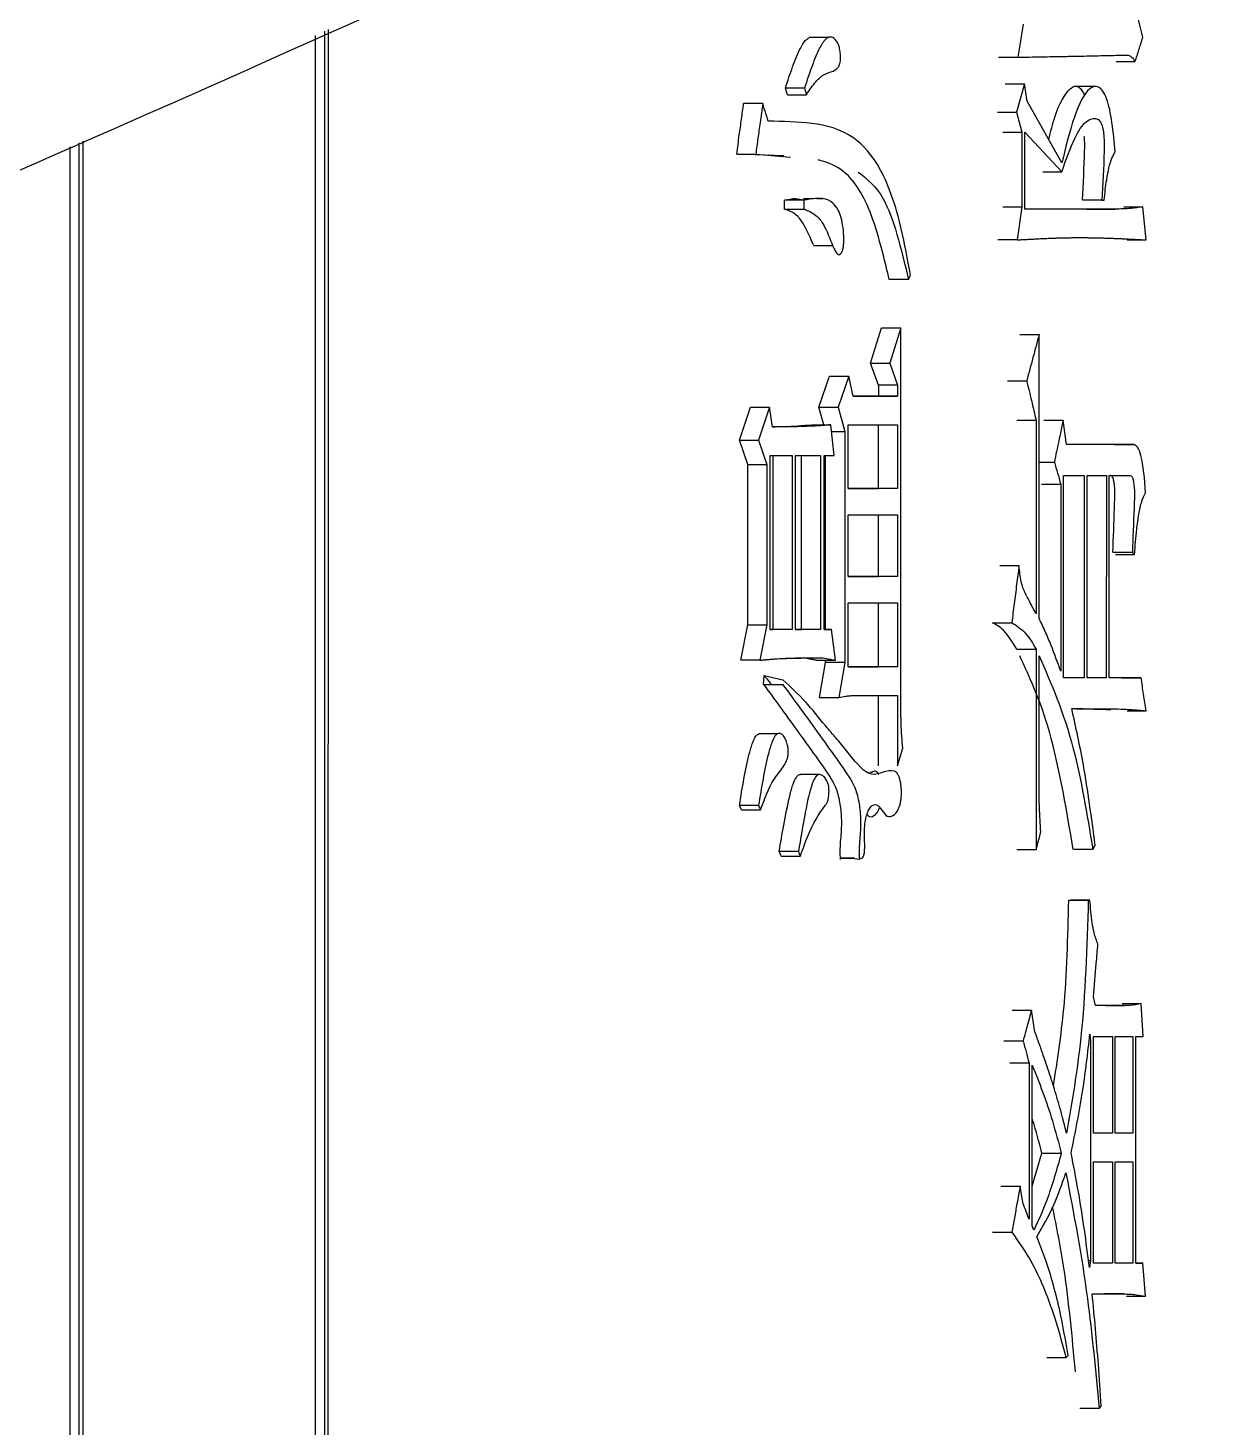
# Model space of a CAD drawing. Header units: millimetres. Extents: x 2642 to 4256, y 821 to 2003.
# Drawn here: x 3295.1 to 3300.98, y 1122.02 to 1128.91 of the extents above; entities that cross this region are included whole.
import ezdxf

# ---------------------------------------------------------------- set-up
doc = ezdxf.new("R2010")
doc.units = ezdxf.units.MM

msp = doc.modelspace()

# ---------------------------------------------------------------- linework, layer by layer
at = {"color": 7, "linetype": 'Continuous', "lineweight": 25}
for p, q in [((3296.5165, 1128.8686), (3296.5163, 1117.2858)), ((3296.562, 1128.8898), (3296.5618, 1117.2858)), ((3296.5805, 1117.2358), (3296.5807, 1128.8985)), ((3299.0382, 1128.8587), (3298.9429, 1128.8587)), ((3299.8757, 1128.7622), (3299.9704, 1128.7622)), ((3300.454, 1128.7406), (3300.5473, 1128.7406)), ((3299.908, 1128.6324), (3300.0026, 1128.6324)), ((3300.0026, 1128.6324), (3299.9645, 1128.4918)), ((3300.0172, 1128.5459), (3300.0026, 1128.6324)), ((3298.9216, 1128.6107), (3298.8276, 1128.6107)), ((3298.8375, 1128.5783), (3298.8276, 1128.6107)), ((3298.9216, 1128.6107), (3298.9316, 1128.5783)), ((3300.3448, 1128.6179), (3300.2504, 1128.6179)), ((3298.7162, 1128.535), (3298.6224, 1128.535)), ((3299.8698, 1128.4918), (3299.9645, 1128.4918)), ((3299.9645, 1128.4918), (3299.9909, 1128.3944)), ((3300.1872, 1128.243), (3300.0172, 1128.5459)), ((3299.9909, 1128.3944), (3299.9909, 1128.0267)), ((3300.0055, 1128.3944), (3300.1872, 1128.1997)), ((3300.0055, 1128.0158), (3300.0055, 1128.3944)), ((3295.3099, 1128.3223), (3295.3098, 1117.2357)), ((3295.3548, 1128.3411), (3295.3547, 1117.2357)), ((3295.3749, 1117.2857), (3295.375, 1128.3495)), ((3298.5884, 1128.2862), (3298.6821, 1128.2862)), ((3298.8207, 1128.2783), (3298.5884, 1128.2862)), ((3298.6821, 1128.2862), (3298.8536, 1128.2703)), ((3300.093, 1128.1997), (3300.1872, 1128.1997)), ((3298.9183, 1128.059), (3298.8242, 1128.059)), ((3298.8242, 1128.0157), (3298.8242, 1128.059)), ((3298.8242, 1128.0157), (3298.9183, 1128.0157)), ((3298.9652, 1128.066), (3298.9168, 1128.066)), ((3298.9183, 1128.059), (3298.9183, 1128.0157)), ((3299.0121, 1128.066), (3298.9827, 1128.066)), ((3299.9909, 1128.0267), (3299.9674, 1127.8644)), ((3300.4496, 1128.0159), (3300.0055, 1128.0158)), ((3300.3836, 1128.0591), (3300.2899, 1128.0591)), ((3300.3074, 1128.0159), (3300.3536, 1128.0159)), ((3300.3561, 1128.0159), (3300.4496, 1128.0159)), ((3300.3836, 1128.0591), (3300.3947, 1128.0591)), ((3300.4917, 1128.0267), (3300.5848, 1128.0267)), ((3300.6009, 1127.8644), (3300.5848, 1128.0267)), ((3298.9652, 1127.8375), (3299.0606, 1127.8376)), ((3299.9674, 1127.8644), (3299.8727, 1127.8644)), ((3300.5077, 1127.8644), (3300.6009, 1127.8644)), ((3299.4333, 1127.6697), (3299.3386, 1127.6697)), ((3299.247, 1127.2586), (3299.3008, 1127.4317)), ((3299.3008, 1127.4317), (3299.3955, 1127.4317)), ((3299.3955, 1127.4317), (3299.3416, 1127.2586)), ((3299.3954, 1125.5819), (3299.3955, 1127.4317)), ((3299.9808, 1127.3993), (3300.0753, 1127.3993)), ((3300.0752, 1126.0038), (3300.0753, 1127.3993)), ((3299.247, 1127.2586), (3299.3416, 1127.2586)), ((3299.285, 1127.1504), (3299.247, 1127.2586)), ((3299.3416, 1127.2586), (3299.3796, 1127.1504)), ((3298.9924, 1127.0422), (3299.0446, 1127.1937)), ((3299.0446, 1127.1937), (3299.1389, 1127.1937)), ((3299.1389, 1127.1937), (3299.0867, 1127.0422)), ((3299.1616, 1127.0963), (3299.1389, 1127.1937)), ((3299.3796, 1127.1504), (3299.285, 1127.1504)), ((3299.285, 1127.1504), (3299.285, 1127.0963)), ((3299.3796, 1127.1504), (3299.3796, 1127.0963)), ((3299.9197, 1127.1721), (3300.0142, 1127.1721)), ((3299.285, 1127.0963), (3299.3796, 1127.0963)), ((3298.602, 1126.88), (3298.6563, 1127.0422)), ((3298.6563, 1127.0422), (3298.7502, 1127.0422)), ((3298.7502, 1127.0422), (3298.6957, 1126.88)), ((3298.7637, 1126.9449), (3298.7502, 1127.0422)), ((3298.9924, 1127.0422), (3299.0867, 1127.0422)), ((3299.0162, 1126.9557), (3298.9924, 1127.0422)), ((3299.0867, 1127.0422), (3299.1193, 1126.9233)), ((3299.9663, 1126.9774), (3300.0608, 1126.9774)), ((3300.0608, 1126.9774), (3300.0608, 1126.0255)), ((3300.0987, 1126.9774), (3300.1929, 1126.9774)), ((3298.9564, 1126.9557), (3299.0506, 1126.9557)), ((3299.067, 1126.8043), (3299.0506, 1126.9557)), ((3299.0541, 1126.9233), (3299.1193, 1126.9233)), ((3299.1193, 1126.9233), (3299.1193, 1125.7874)), ((3299.1356, 1126.642), (3299.1356, 1126.9557)), ((3299.1356, 1126.9557), (3299.3796, 1126.9557)), ((3299.285, 1126.642), (3299.285, 1126.9557)), ((3299.3796, 1126.9557), (3299.3796, 1126.642)), ((3298.602, 1126.88), (3298.6957, 1126.88)), ((3298.6428, 1126.761), (3298.602, 1126.88)), ((3298.6957, 1126.88), (3298.7366, 1126.761)), ((3300.5392, 1126.8584), (3300.2099, 1126.8584)), ((3300.4459, 1126.8584), (3300.5392, 1126.8584)), ((3298.7535, 1126.8042), (3298.8614, 1126.8043)), ((3298.7535, 1125.9497), (3298.7535, 1126.8042)), ((3298.7674, 1125.9497), (3298.7675, 1126.8043)), ((3298.8614, 1126.8043), (3298.8614, 1125.9497)), ((3298.8781, 1125.9497), (3298.8782, 1126.8043)), ((3298.8782, 1126.8043), (3299.0012, 1126.8043)), ((3298.907, 1125.9497), (3298.907, 1126.8043)), ((3299.0012, 1126.8043), (3299.0012, 1125.9497)), ((3299.0177, 1126.8043), (3299.067, 1126.8043)), ((3299.0177, 1125.9497), (3299.0177, 1126.8043)), ((3299.025, 1125.9497), (3299.0251, 1126.8043)), ((3300.0753, 1126.7719), (3300.1501, 1126.7719)), ((3298.6428, 1126.761), (3298.7366, 1126.761)), ((3298.6428, 1125.9713), (3298.6428, 1126.761)), ((3298.7366, 1126.761), (3298.7366, 1125.9713)), ((3300.1957, 1125.7118), (3300.1957, 1126.707)), ((3300.1957, 1126.707), (3300.2973, 1126.707)), ((3300.2973, 1126.707), (3300.2973, 1125.7118)), ((3300.3113, 1125.7118), (3300.3113, 1126.707)), ((3300.3113, 1126.707), (3300.4057, 1126.707)), ((3300.4057, 1126.707), (3300.4056, 1125.7118)), ((3300.4194, 1126.707), (3300.5203, 1126.707)), ((3300.4194, 1125.7118), (3300.4194, 1126.707)), ((3300.4242, 1126.707), (3300.5203, 1126.707)), ((3299.3796, 1126.642), (3299.1356, 1126.642)), ((3299.1356, 1126.642), (3299.285, 1126.642)), ((3299.3796, 1126.642), (3299.285, 1126.642)), ((3300.0873, 1126.6637), (3300.1815, 1126.6637)), ((3300.1815, 1126.6637), (3300.1815, 1125.7442)), ((3299.1356, 1126.2093), (3299.1356, 1126.5122)), ((3299.1356, 1126.5122), (3299.3796, 1126.5122)), ((3299.285, 1126.2093), (3299.285, 1126.5122)), ((3299.3796, 1126.5122), (3299.3796, 1126.2093)), ((3300.5338, 1126.3284), (3300.4404, 1126.3284)), ((3300.4513, 1126.3175), (3300.5445, 1126.3175)), ((3300.5338, 1126.3284), (3300.5445, 1126.3175)), ((3299.8816, 1126.2635), (3299.9762, 1126.2635)), ((3299.3796, 1126.2093), (3299.1356, 1126.2093)), ((3299.1356, 1126.2093), (3299.285, 1126.2093)), ((3299.3796, 1126.2093), (3299.285, 1126.2093)), ((3299.1356, 1125.7658), (3299.1356, 1126.0795)), ((3299.1356, 1126.0795), (3299.3796, 1126.0795)), ((3299.285, 1125.7658), (3299.285, 1126.0795)), ((3299.3796, 1126.0795), (3299.3796, 1125.7658)), ((3298.6088, 1125.7982), (3298.6428, 1125.9713)), ((3298.6428, 1125.9713), (3298.7366, 1125.9713)), ((3298.7366, 1125.9713), (3298.7025, 1125.7982)), ((3298.8614, 1125.9497), (3298.7535, 1125.9497)), ((3298.7535, 1125.9497), (3298.7674, 1125.9497)), ((3298.8614, 1125.9497), (3298.7674, 1125.9497)), ((3299.0012, 1125.9497), (3298.8781, 1125.9497)), ((3298.8781, 1125.9497), (3298.907, 1125.9497)), ((3299.0012, 1125.9497), (3298.907, 1125.9497)), ((3299.0539, 1125.9497), (3299.0177, 1125.9497)), ((3299.0177, 1125.9497), (3299.0539, 1125.9497)), ((3299.0736, 1125.7982), (3299.0539, 1125.9497)), ((3299.8455, 1125.9821), (3299.9409, 1125.9821)), ((3298.9169, 1125.8091), (3299.0111, 1125.8091)), ((3299.0111, 1125.8091), (3299.0736, 1125.7982)), ((3299.9663, 1125.8524), (3300.0608, 1125.8524)), ((3300.0608, 1125.8524), (3300.0607, 1124.868)), ((3300.0752, 1125.1709), (3300.0752, 1125.8199)), ((3298.7025, 1125.7982), (3298.6088, 1125.7982)), ((3298.9793, 1125.7982), (3299.0736, 1125.7982)), ((3298.9957, 1125.6144), (3299.025, 1125.7874)), ((3299.025, 1125.7874), (3299.025, 1125.7982)), ((3299.1193, 1125.7874), (3299.025, 1125.7874)), ((3299.1193, 1125.7874), (3299.0899, 1125.6144)), ((3299.3796, 1125.7658), (3299.1356, 1125.7658)), ((3299.1356, 1125.7658), (3299.285, 1125.7658)), ((3299.3796, 1125.7658), (3299.285, 1125.7658)), ((3298.7205, 1125.6792), (3298.7238, 1125.7225)), ((3298.7238, 1125.7225), (3298.816, 1125.7009)), ((3300.2973, 1125.7118), (3300.1957, 1125.7118)), ((3300.2973, 1125.7118), (3300.2034, 1125.7118)), ((3300.4056, 1125.7118), (3300.3113, 1125.7118)), ((3300.4056, 1125.7118), (3300.312, 1125.7118)), ((3300.5768, 1125.7118), (3300.4194, 1125.7118)), ((3300.4836, 1125.7118), (3300.5768, 1125.7118)), ((3298.9957, 1125.6144), (3299.0899, 1125.6144)), ((3299.285, 1125.279), (3299.285, 1125.6252)), ((3299.3796, 1125.6252), (3299.3796, 1125.279)), ((3300.5077, 1125.5495), (3300.6008, 1125.5495)), ((3298.7898, 1125.4358), (3298.6959, 1125.4358)), ((3299.3796, 1125.279), (3299.4049, 1125.3656)), ((3298.995, 1125.2364), (3298.8997, 1125.2364)), ((3298.6122, 1125.0627), (3298.602, 1125.0843)), ((3298.6122, 1125.0627), (3298.7059, 1125.0627)), ((3298.6957, 1125.0843), (3298.7059, 1125.0627)), ((3298.8915, 1124.8572), (3298.7975, 1124.8572)), ((3299.9663, 1124.868), (3300.0607, 1124.868)), ((3300.3392, 1124.868), (3300.2453, 1124.868)), ((3300.3392, 1124.868), (3300.3503, 1124.8896)), ((3298.8075, 1124.8356), (3298.9015, 1124.8356)), ((3299.1677, 1124.8247), (3299.1029, 1124.8247)), ((3300.223, 1124.6192), (3300.3169, 1124.6192)), ((3300.3252, 1124.6192), (3300.2314, 1124.6192)), ((3300.3252, 1124.6192), (3300.3169, 1124.6192)), ((3300.3531, 1124.1), (3300.3419, 1124.1433)), ((3300.4958, 1124.1), (3300.3531, 1124.1)), ((3300.4024, 1124.1), (3300.4958, 1124.1)), ((3300.4835, 1124.1108), (3300.5767, 1124.1108)), ((3299.943, 1124.0783), (3300.0375, 1124.0783)), ((3299.902, 1123.9269), (3299.9966, 1123.9269)), ((3300.328, 1123.9269), (3300.328, 1122.8452)), ((3300.3419, 1123.9485), (3300.4358, 1123.9486)), ((3300.3419, 1123.4726), (3300.3419, 1123.9485)), ((3300.4358, 1123.9486), (3300.4358, 1123.4726)), ((3300.4495, 1123.4726), (3300.4495, 1123.9486)), ((3300.4495, 1123.9486), (3300.5364, 1123.9486)), ((3300.5364, 1123.9486), (3300.5364, 1123.4726)), ((3300.5499, 1123.9486), (3300.5874, 1123.9486)), ((3300.5499, 1122.8344), (3300.5499, 1123.9486)), ((3299.9313, 1123.8187), (3300.0258, 1123.8187)), ((3300.0258, 1123.8187), (3300.0258, 1123.0507)), ((3300.0404, 1123.0182), (3300.0404, 1123.8079)), ((3300.4358, 1123.4726), (3300.3419, 1123.4726)), ((3300.4358, 1123.4726), (3300.3422, 1123.4726)), ((3300.5364, 1123.4726), (3300.4495, 1123.4726)), ((3300.5364, 1123.4726), (3300.4495, 1123.4726)), ((3300.0404, 1123.2118), (3300.0886, 1123.3753)), ((3300.0901, 1123.3753), (3300.1843, 1123.3753)), ((3300.3419, 1122.8344), (3300.3419, 1123.332)), ((3300.3419, 1123.332), (3300.4358, 1123.332)), ((3300.4358, 1123.332), (3300.4358, 1122.8344)), ((3300.4495, 1122.8344), (3300.4495, 1123.332)), ((3300.4495, 1123.332), (3300.5364, 1123.332)), ((3300.5364, 1123.332), (3300.5364, 1122.8344)), ((3299.8874, 1123.213), (3299.982, 1123.213)), ((3300.0491, 1122.9966), (3300.0404, 1123.0182)), ((3300.328, 1122.8452), (3300.3181, 1122.8452)), ((3300.328, 1122.8452), (3300.3224, 1122.8127)), ((3300.4358, 1122.8344), (3300.3419, 1122.8344)), ((3300.4358, 1122.8344), (3300.3422, 1122.8344)), ((3300.5364, 1122.8344), (3300.4495, 1122.8344)), ((3300.5364, 1122.8344), (3300.4495, 1122.8344)), ((3300.5847, 1122.8344), (3300.5499, 1122.8344)), ((3300.5499, 1122.8344), (3300.5847, 1122.8344)), ((3300.3363, 1122.6829), (3300.4904, 1122.6829)), ((3300.4904, 1122.6829), (3300.3969, 1122.6829)), ((3300.5049, 1122.6721), (3300.5981, 1122.6721)), ((3300.207, 1122.3692), (3300.1129, 1122.3692)), ((3300.207, 1122.3692), (3300.2184, 1122.38)), ((3300.3697, 1122.1204), (3300.3807, 1122.1312))]:
    msp.add_line(p, q, dxfattribs=at)
at = {"color": 7, "linetype": 'Continuous', "lineweight": 25, "flags": 128}
for points in [[(3298.8375, 1128.5783), (3298.8787, 1128.5783), (3298.9051, 1128.5783), (3298.9316, 1128.5783)], [(3299.8963, 1128.3944), (3299.9432, 1128.3944), (3299.9909, 1128.3944)], [(3299.8963, 1128.0267), (3299.9432, 1128.0267), (3299.9909, 1128.0267)], [(3299.4333, 1127.6697), (3299.438, 1127.6804), (3299.4427, 1127.6912)], [(3300.2099, 1126.8584), (3300.2014, 1126.9179), (3300.1929, 1126.9774)], [(3298.7205, 1125.6792), (3298.7627, 1125.6792), (3298.7885, 1125.6792), (3298.8143, 1125.6792)], [(3298.6957, 1125.0843), (3298.6609, 1125.0843), (3298.6315, 1125.0843), (3298.602, 1125.0843)], [(3298.8075, 1124.8355), (3298.805, 1124.841), (3298.8024, 1124.8466), (3298.7975, 1124.8572)], [(3298.8915, 1124.8572), (3298.894, 1124.8517), (3298.8978, 1124.8436), (3298.9015, 1124.8355)], [(3300.5874, 1123.9486), (3300.5821, 1124.0297), (3300.5767, 1124.1108)], [(3300.0549, 1123.9702), (3300.0478, 1124.0141), (3300.0427, 1124.0462), (3300.0375, 1124.0783)], [(3300.3252, 1123.9594), (3300.3266, 1123.9432), (3300.328, 1123.9269)], [(3299.9966, 1123.1264), (3299.9893, 1123.1697), (3299.982, 1123.213)], [(3299.8461, 1122.9858), (3299.8695, 1122.9858), (3299.8936, 1122.9858), (3299.9408, 1122.9858)], [(3300.5981, 1122.6721), (3300.5914, 1122.7532), (3300.5847, 1122.8344)], [(3300.3697, 1122.1204), (3300.3307, 1122.1204), (3300.3022, 1122.1204), (3300.2759, 1122.1204)]]:
    msp.add_lwpolyline(points, dxfattribs=at)
at = {"color": 7, "linetype": 'Continuous', "lineweight": 25}
for points, knots in [([(3226.4342, 1113.9618), (3228.9946, 1113.9867), (3232.575, 1114.0215), (3237.8442, 1114.3002), (3242.3086, 1114.6355), (3247.6247, 1115.2012), (3253.1937, 1115.9745), (3259.0071, 1116.9845), (3264.9784, 1118.2406), (3271.0544, 1119.7512), (3277.1924, 1121.5219), (3283.3576, 1123.5561), (3289.5211, 1125.8556), (3295.658, 1128.4208), (3301.7461, 1131.2512), (3307.7656, 1134.345), (3313.6984, 1137.6996), (3319.5275, 1141.3118), (3325.2372, 1145.1773), (3330.8128, 1149.2915), (3336.2401, 1153.6487), (3341.5058, 1158.2429), (3346.5971, 1163.0674), (3351.502, 1168.1151), (3356.2088, 1173.378), (3360.7066, 1178.848), (3364.9849, 1184.5162), (3369.0335, 1190.3735), (3372.8432, 1196.4101), (3376.4049, 1202.6159), (3379.7101, 1208.9806), (3382.7509, 1215.4931), (3385.52, 1222.1424), (3388.0104, 1228.9167), (3390.2159, 1235.8044), (3392.1305, 1242.7932), (3393.7491, 1249.8708), (3395.0669, 1257.0245), (3396.0798, 1264.2415), (3396.7842, 1271.5087), (3397.1771, 1278.8129), (3397.256, 1286.1407), (3397.019, 1293.4788), (3396.4648, 1300.8135), (3395.5926, 1308.1312), (3394.4023, 1315.4182), (3392.8942, 1322.6608), (3391.0692, 1329.8454), (3388.9287, 1336.9582), (3386.4749, 1343.9857), (3383.7101, 1350.9144), (3380.6373, 1357.7307), (3377.2602, 1364.4213), (3373.5826, 1370.9732), (3369.609, 1377.3732), (3365.344, 1383.6085), (3360.7928, 1389.6666), (3355.9609, 1395.5349), (3350.8537, 1401.2013), (3345.4771, 1406.6539), (3340.0304, 1411.7015), (3334.557, 1416.3537), (3329.0988, 1420.6232), (3323.4739, 1424.6655), (3317.6925, 1428.4739), (3311.765, 1432.0421), (3305.7025, 1435.3641), (3299.5167, 1438.4343), (3293.2201, 1441.2478), (3286.8264, 1443.7998), (3280.3513, 1446.0859), (3273.8136, 1448.1021), (3267.2387, 1449.8446), (3260.6658, 1451.3095), (3254.172, 1452.491), (3247.8825, 1453.3881), (3242.3588, 1453.9715), (3237.4759, 1454.3391), (3232.6518, 1454.5789), (3226.6775, 1454.696), (3221.1607, 1454.5856), (3215.8915, 1454.3139), (3211.427, 1453.9765), (3206.111, 1453.4115), (3200.542, 1452.638), (3194.7285, 1451.628), (3188.7573, 1450.3719), (3182.6813, 1448.8613), (3176.5433, 1447.0906), (3170.3781, 1445.0564), (3164.2145, 1442.7569), (3158.0777, 1440.1917), (3151.9896, 1437.3613), (3145.97, 1434.2676), (3140.0373, 1430.9129), (3134.2082, 1427.3007), (3128.4984, 1423.4352), (3122.9229, 1419.3211), (3117.4956, 1414.9639), (3112.2299, 1410.3696), (3107.1386, 1405.5451), (3102.2337, 1400.4975), (3097.5268, 1395.2345), (3093.029, 1389.7645), (3088.7508, 1384.0963), (3084.7021, 1378.2391), (3080.8925, 1372.2024), (3077.3307, 1365.9966), (3074.026, 1359.6318), (3070.9832, 1353.1199), (3068.2213, 1346.4684), (3065.8842, 1340.1863), (3064.6057, 1336.0812), (3064.0425, 1334.2727)], [0, 0, 0, 0, 0.0102074, 0.014274, 0.021037, 0.0280561, 0.0355867, 0.0434511, 0.0515783, 0.0599113, 0.0684099, 0.0770439, 0.085791, 0.0946336, 0.1035582, 0.112554, 0.1216124, 0.1307262, 0.1398897, 0.1490979, 0.1583469, 0.1676331, 0.1769537, 0.1863062, 0.1956884, 0.2050985, 0.2145348, 0.2239961, 0.233481, 0.2429885, 0.2525178, 0.262068, 0.2716385, 0.2812287, 0.2908382, 0.3004664, 0.3101132, 0.3197782, 0.3294613, 0.3391624, 0.3488814, 0.3586183, 0.3683733, 0.3781464, 0.387938, 0.3977483, 0.4075776, 0.4174265, 0.4272956, 0.4371854, 0.4470968, 0.4570307, 0.4669882, 0.4769704, 0.486979, 0.4970156, 0.5070822, 0.5171812, 0.5273154, 0.5374882, 0.5477037, 0.5569145, 0.5661226, 0.5753266, 0.5845258, 0.5937191, 0.6029052, 0.6120821, 0.6212471, 0.6303962, 0.6395236, 0.6486197, 0.6576679, 0.6666375, 0.6754633, 0.6839789, 0.6919633, 0.6976055, 0.7035012, 0.7112199, 0.7214273, 0.7254939, 0.7322569, 0.739276, 0.7468066, 0.754671, 0.7627982, 0.7711312, 0.7796298, 0.7882638, 0.7970109, 0.8058535, 0.8147781, 0.8237739, 0.8328323, 0.8419461, 0.8511096, 0.8603178, 0.8695668, 0.878853, 0.8881736, 0.8975261, 0.9069083, 0.9163184, 0.9257547, 0.935216, 0.9447009, 0.9542084, 0.9637377, 0.9732879, 0.9828584, 0.9924486, 1, 1, 1, 1]), ([(3300.5849, 1128.8596), (3300.5715, 1128.9137), (3300.5456, 1129.0183), (3300.5109, 1129.186), (3300.4901, 1129.3001), (3300.4796, 1129.3572)], [0, 0, 0, 0, 0.347854, 0.67337, 1, 1, 1, 1]), ([(3299.9967, 1128.9245), (3299.9924, 1128.8974), (3299.9836, 1128.8434), (3299.9748, 1128.7893), (3299.9704, 1128.7622)], [0, 0, 0, 0, 0.4999995, 1, 1, 1, 1]), ([(3298.8276, 1128.6107), (3298.8394, 1128.6462), (3298.863, 1128.7174), (3298.8974, 1128.8017), (3298.9256, 1128.8502), (3298.9402, 1128.8549), (3298.9436, 1128.8559)], [0, 0, 0, 0, 0.3465962, 0.6953672, 0.9290108, 1, 1, 1, 1]), ([(3298.9316, 1128.5783), (3298.9466, 1128.6009), (3298.9767, 1128.6463), (3299.0256, 1128.6875), (3299.063, 1128.6902), (3299.0856, 1128.71), (3299.0934, 1128.7216), (3299.0978, 1128.7374), (3299.0994, 1128.7532), (3299.0991, 1128.7742), (3299.0962, 1128.7984), (3299.0896, 1128.824), (3299.0756, 1128.8489), (3299.0549, 1128.8659), (3299.026, 1128.8558), (3298.9929, 1128.8069), (3298.958, 1128.7187), (3298.9338, 1128.6482), (3298.9216, 1128.6108), (3298.9216, 1128.6107)], [0, 0, 0, 0, 0.122963, 0.247031, 0.370505, 0.395962, 0.421667, 0.433716, 0.445798, 0.461982, 0.485013, 0.50855, 0.540716, 0.603687, 0.664288, 0.751122, 0.871606, 0.999878, 1, 1, 1, 1]), ([(3300.5473, 1128.7406), (3300.5536, 1128.7605), (3300.5661, 1128.8001), (3300.5786, 1128.8398), (3300.5849, 1128.8596)], [0, 0, 0, 0, 0.499999, 1, 1, 1, 1]), ([(3299.9704, 1128.7622), (3299.9897, 1128.7626), (3300.0283, 1128.7634), (3300.0856, 1128.7644), (3300.1425, 1128.7655), (3300.1895, 1128.7663), (3300.2362, 1128.7671), (3300.2826, 1128.768), (3300.3379, 1128.7691), (3300.3835, 1128.7702), (3300.4254, 1128.7712), (3300.4562, 1128.7719), (3300.4852, 1128.7726), (3300.4996, 1128.7729), (3300.5068, 1128.7731)], [0, 0, 0, 0, 0.1040227, 0.2080454, 0.3120681, 0.4160908, 0.4681022, 0.5721249, 0.6761476, 0.7801703, 0.8321816, 0.9160906, 0.9580452, 1, 1, 1, 1]), ([(3300.5068, 1128.7731), (3300.5146, 1128.7715), (3300.5287, 1128.7687), (3300.5416, 1128.7492), (3300.5473, 1128.7406)], [0, 0, 0, 0, 0.557581, 1, 1, 1, 1]), ([(3300.1227, 1128.3579), (3300.1323, 1128.3964), (3300.1608, 1128.5104), (3300.2134, 1128.6059), (3300.2676, 1128.6316), (3300.2893, 1128.5927), (3300.2981, 1128.577)], [0, 0, 0, 0, 0.215613, 0.638466, 0.853974, 1, 1, 1, 1]), ([(3300.4496, 1128.2971), (3300.445, 1128.346), (3300.4358, 1128.4423), (3300.4096, 1128.5703), (3300.3676, 1128.6276), (3300.3096, 1128.6101), (3300.244, 1128.4789), (3300.2064, 1128.3226), (3300.1872, 1128.243)], [0, 0, 0, 0, 0.127311, 0.25064, 0.376347, 0.501102, 0.745819, 1, 1, 1, 1]), ([(3298.5884, 1128.2862), (3298.5927, 1128.3175), (3298.6005, 1128.3747), (3298.6119, 1128.4576), (3298.6189, 1128.5092), (3298.6224, 1128.535)], [0, 0, 0, 0, 0.377799, 0.688899, 1, 1, 1, 1]), ([(3298.7162, 1128.535), (3298.7119, 1128.5037), (3298.7041, 1128.4466), (3298.6927, 1128.3636), (3298.6857, 1128.312), (3298.6821, 1128.2862)], [0, 0, 0, 0, 0.377734, 0.688867, 1, 1, 1, 1]), ([(3298.7434, 1128.4484), (3298.7395, 1128.4609), (3298.733, 1128.4816), (3298.7239, 1128.5105), (3298.7188, 1128.5268), (3298.7162, 1128.535)], [0, 0, 0, 0, 0.432505, 0.716252, 1, 1, 1, 1]), ([(3299.4427, 1127.6912), (3299.4286, 1127.7689), (3299.3922, 1127.9708), (3299.3004, 1128.2348), (3299.1451, 1128.4006), (3298.9579, 1128.4437), (3298.8152, 1128.4468), (3298.7434, 1128.4484)], [0, 0, 0, 0, 0.1126392, 0.2928879, 0.4749547, 0.7356452, 1, 1, 1, 1]), ([(3300.1872, 1128.1997), (3300.2075, 1128.258), (3300.2436, 1128.3615), (3300.3013, 1128.452), (3300.3434, 1128.4641), (3300.3695, 1128.4569), (3300.3821, 1128.4343), (3300.3903, 1128.4059), (3300.3957, 1128.3601), (3300.3947, 1128.2408), (3300.3885, 1128.1385), (3300.3836, 1128.0591)], [0, 0, 0, 0, 0.23749, 0.42213, 0.564767, 0.621672, 0.660735, 0.693272, 0.725999, 0.787152, 1, 1, 1, 1]), ([(3300.2877, 1128.0591), (3300.2924, 1128.1395), (3300.298, 1128.236), (3300.2999, 1128.3431), (3300.298, 1128.3654), (3300.2975, 1128.3719)], [0, 0, 0, 0, 0.779722, 0.936775, 1, 1, 1, 1]), ([(3300.3947, 1128.0591), (3300.3986, 1128.0936), (3300.4049, 1128.15), (3300.418, 1128.22), (3300.4322, 1128.2689), (3300.4438, 1128.2878), (3300.4496, 1128.2971)], [0, 0, 0, 0, 0.348649, 0.570981, 0.788219, 1, 1, 1, 1]), ([(3299.3386, 1127.6697), (3299.3078, 1127.7974), (3299.2471, 1128.0486), (3299.1147, 1128.2209), (3299.0269, 1128.2468), (3298.9895, 1128.2577)], [0, 0, 0, 0, 0.372916, 0.733547, 1, 1, 1, 1]), ([(3299.1853, 1128.1979), (3299.2288, 1128.1646), (3299.3327, 1128.085), (3299.3963, 1127.8224), (3299.4333, 1127.6697)], [0, 0, 0, 0, 0.4182515, 1, 1, 1, 1]), ([(3298.8242, 1128.059), (3298.8421, 1128.0636), (3298.8732, 1128.0715), (3298.9041, 1128.0638), (3298.9172, 1128.0605)], [0, 0, 0, 0, 0.573402, 1, 1, 1, 1]), ([(3298.9663, 1127.8398), (3298.9611, 1127.8511), (3298.9392, 1127.8989), (3298.8958, 1127.9907), (3298.8494, 1128.0069), (3298.8242, 1128.0157)], [0, 0, 0, 0, 0.12447, 0.525331, 1, 1, 1, 1]), ([(3298.9183, 1128.0157), (3298.936, 1128.0091), (3298.9717, 1127.9957), (3299.0249, 1127.9364), (3299.0545, 1127.8454), (3299.0776, 1127.8004), (3299.0886, 1127.791), (3299.0988, 1127.7941), (3299.1069, 1127.8057), (3299.1121, 1127.8225), (3299.115, 1127.8446), (3299.1157, 1127.8801), (3299.1121, 1127.9269), (3299.1024, 1127.9751), (3299.0853, 1128.019), (3299.0437, 1128.0687), (3298.9853, 1128.0711), (3298.9376, 1128.0625), (3298.9183, 1128.059)], [0, 0, 0, 0, 0.115518, 0.231634, 0.360314, 0.38877, 0.411137, 0.433609, 0.45467, 0.468652, 0.482629, 0.505933, 0.545458, 0.585905, 0.62732, 0.690876, 0.874624, 1, 1, 1, 1]), ([(3300.5848, 1128.0267), (3300.5657, 1128.0238), (3300.5338, 1128.019), (3300.4887, 1128.0166), (3300.4626, 1128.0161), (3300.4496, 1128.0159)], [0, 0, 0, 0, 0.427543, 0.713753, 1, 1, 1, 1]), ([(3299.9674, 1127.8644), (3299.9711, 1127.8646), (3299.9784, 1127.865), (3299.9893, 1127.8656), (3300.0038, 1127.8664), (3300.022, 1127.8674), (3300.0437, 1127.8685), (3300.0653, 1127.8697), (3300.0869, 1127.8707), (3300.1084, 1127.8717), (3300.1299, 1127.8726), (3300.1477, 1127.8733), (3300.1655, 1127.8739), (3300.1832, 1127.8744), (3300.2044, 1127.8749), (3300.222, 1127.8752), (3300.2361, 1127.8754), (3300.2466, 1127.8755), (3300.2572, 1127.8756), (3300.2677, 1127.8756), (3300.2764, 1127.8756), (3300.2834, 1127.8756), (3300.2886, 1127.8756), (3300.2938, 1127.8756), (3300.2991, 1127.8755), (3300.3034, 1127.8755), (3300.3069, 1127.8755), (3300.3104, 1127.8754), (3300.3147, 1127.8754), (3300.3199, 1127.8753), (3300.3251, 1127.8752), (3300.3303, 1127.8752), (3300.3355, 1127.8751), (3300.3407, 1127.875), (3300.3476, 1127.8749), (3300.3562, 1127.8747), (3300.3666, 1127.8744), (3300.3769, 1127.8742), (3300.3872, 1127.8739), (3300.3975, 1127.8736), (3300.4078, 1127.8732), (3300.4215, 1127.8728), (3300.4385, 1127.8722), (3300.4589, 1127.8713), (3300.4793, 1127.8705), (3300.4995, 1127.8695), (3300.5164, 1127.8687), (3300.5298, 1127.8681), (3300.5398, 1127.8676), (3300.5499, 1127.8671), (3300.5599, 1127.8666), (3300.5699, 1127.866), (3300.5801, 1127.8655), (3300.5904, 1127.865), (3300.5974, 1127.8646), (3300.6009, 1127.8644)], [0, 0, 0, 0, 0.016501, 0.033002, 0.049503, 0.082504, 0.115506, 0.148508, 0.18151, 0.214512, 0.247513, 0.280515, 0.297016, 0.330018, 0.36302, 0.396021, 0.412522, 0.429023, 0.445524, 0.462025, 0.478526, 0.486776, 0.495027, 0.503277, 0.511528, 0.519778, 0.523903, 0.528029, 0.536279, 0.54453, 0.55278, 0.56103, 0.569281, 0.577531, 0.585782, 0.602283, 0.618784, 0.635284, 0.651785, 0.668286, 0.684787, 0.701288, 0.73429, 0.767292, 0.800293, 0.833295, 0.866297, 0.882798, 0.899299, 0.9158, 0.932301, 0.948801, 0.965302, 0.982651, 1, 1, 1, 1]), ([(3300.0753, 1127.3993), (3300.0651, 1127.3614), (3300.0449, 1127.2857), (3300.0244, 1127.2099), (3300.0142, 1127.1721)], [0, 0, 0, 0, 0.5, 1, 1, 1, 1]), ([(3300.0142, 1127.1721), (3300.022, 1127.1396), (3300.0376, 1127.0747), (3300.053, 1127.0098), (3300.0608, 1126.9774)], [0, 0, 0, 0, 0.500001, 1, 1, 1, 1]), ([(3299.3796, 1127.0963), (3299.3478, 1127.0963), (3299.2759, 1127.0963), (3299.2026, 1127.0963), (3299.1616, 1127.0963)], [0, 0, 0, 0, 0.44202, 1, 1, 1, 1]), ([(3299.1616, 1127.0963), (3299.1625, 1127.0963), (3299.2041, 1127.0963), (3299.245, 1127.0963), (3299.285, 1127.0963)], [0, 0, 0, 0, 0.020471, 1, 1, 1, 1]), ([(3300.1929, 1126.9774), (3300.1858, 1126.9431), (3300.1715, 1126.8746), (3300.1572, 1126.8061), (3300.1501, 1126.7719)], [0, 0, 0, 0, 0.499999, 1, 1, 1, 1]), ([(3299.0506, 1126.9557), (3299.0491, 1126.9556), (3299.0445, 1126.9551), (3299.0369, 1126.9544), (3299.0277, 1126.9535), (3299.02, 1126.9528), (3299.0139, 1126.9522), (3299.0093, 1126.9518), (3299.0047, 1126.9515), (3299.0001, 1126.9511), (3298.9955, 1126.9508), (3298.9909, 1126.9505), (3298.9863, 1126.9502), (3298.9771, 1126.9497), (3298.9448, 1126.948), (3298.9076, 1126.9466), (3298.875, 1126.946), (3298.8656, 1126.9459), (3298.861, 1126.9458), (3298.8563, 1126.9457), (3298.8516, 1126.9457), (3298.8469, 1126.9456), (3298.8423, 1126.9455), (3298.8376, 1126.9455), (3298.8329, 1126.9454), (3298.8282, 1126.9454), (3298.8235, 1126.9453), (3298.8188, 1126.9453), (3298.8141, 1126.9452), (3298.8094, 1126.9452), (3298.8055, 1126.9452), (3298.8024, 1126.9452), (3298.8, 1126.9451), (3298.7977, 1126.9451), (3298.7953, 1126.9451), (3298.793, 1126.9451), (3298.7906, 1126.9451), (3298.7883, 1126.945), (3298.7859, 1126.945), (3298.7836, 1126.945), (3298.7812, 1126.945), (3298.7789, 1126.945), (3298.7765, 1126.945), (3298.7741, 1126.9449), (3298.7718, 1126.9449), (3298.7694, 1126.9449), (3298.7667, 1126.9449), (3298.7648, 1126.9449), (3298.7637, 1126.9449)], [0, 0, 0, 0, 0.016204, 0.048613, 0.081022, 0.11343, 0.129634, 0.145839, 0.162043, 0.178247, 0.194452, 0.210656, 0.22686, 0.243065, 0.307882, 0.567153, 0.631971, 0.648175, 0.664379, 0.680584, 0.696788, 0.712992, 0.729197, 0.745401, 0.761605, 0.777809, 0.794014, 0.810218, 0.826422, 0.842627, 0.858831, 0.866933, 0.875035, 0.883137, 0.89124, 0.899342, 0.907444, 0.915546, 0.923648, 0.93175, 0.939853, 0.947955, 0.956057, 0.964159, 0.972261, 0.980363, 0.988466, 1, 1, 1, 1]), ([(3298.7643, 1126.9459), (3298.7828, 1126.9461), (3298.8475, 1126.9469), (3298.911, 1126.952), (3298.9564, 1126.9557)], [0, 0, 0, 0, 0.2861994, 1, 1, 1, 1]), ([(3300.5982, 1126.6204), (3300.5935, 1126.6885), (3300.5872, 1126.7819), (3300.5596, 1126.8508), (3300.5459, 1126.8559), (3300.5392, 1126.8584)], [0, 0, 0, 0, 0.57516, 0.790026, 1, 1, 1, 1]), ([(3300.1501, 1126.7719), (3300.1553, 1126.7538), (3300.1658, 1126.7178), (3300.1763, 1126.6817), (3300.1815, 1126.6637)], [0, 0, 0, 0, 0.500002, 1, 1, 1, 1]), ([(3300.4376, 1126.3284), (3300.4407, 1126.4009), (3300.4445, 1126.4914), (3300.4471, 1126.5999), (3300.4475, 1126.6467), (3300.4431, 1126.6794), (3300.4379, 1126.6982), (3300.431, 1126.7056), (3300.4264, 1126.7065), (3300.4242, 1126.707)], [0, 0, 0, 0, 0.508679, 0.635593, 0.762629, 0.824653, 0.884116, 0.942606, 1, 1, 1, 1]), ([(3300.5203, 1126.707), (3300.5244, 1126.7063), (3300.531, 1126.705), (3300.5383, 1126.6843), (3300.5459, 1126.6342), (3300.54, 1126.508), (3300.5362, 1126.3998), (3300.5338, 1126.3284)], [0, 0, 0, 0, 0.1006488, 0.1620174, 0.226226, 0.4894859, 1, 1, 1, 1]), ([(3300.5445, 1126.3175), (3300.5477, 1126.3596), (3300.5528, 1126.4286), (3300.565, 1126.5164), (3300.5788, 1126.5824), (3300.5918, 1126.6079), (3300.5982, 1126.6204)], [0, 0, 0, 0, 0.348454, 0.571203, 0.789125, 1, 1, 1, 1]), ([(3299.9762, 1126.2635), (3299.9723, 1126.2324), (3299.9645, 1126.17), (3299.9527, 1126.0762), (3299.9448, 1126.0135), (3299.9409, 1125.9821)], [0, 0, 0, 0, 0.331265, 0.665632, 1, 1, 1, 1]), ([(3300.0608, 1126.0255), (3300.0497, 1126.0464), (3300.0315, 1126.081), (3300.006, 1126.1276), (3299.985, 1126.1805), (3299.9792, 1126.2354), (3299.9762, 1126.2634)], [0, 0, 0, 0, 0.334928, 0.552034, 0.77193, 1, 1, 1, 1]), ([(3299.9652, 1125.8524), (3299.9439, 1125.8875), (3299.906, 1125.9499), (3299.8639, 1125.9723), (3299.8455, 1125.9821)], [0, 0, 0, 0, 0.5628346, 1, 1, 1, 1]), ([(3299.9409, 1125.9821), (3299.9643, 1125.9681), (3300.0063, 1125.943), (3300.044, 1125.8802), (3300.0608, 1125.8524)], [0, 0, 0, 0, 0.556867, 1, 1, 1, 1]), ([(3300.1815, 1125.7442), (3300.166, 1125.7874), (3300.1414, 1125.8558), (3300.1054, 1125.94), (3300.0853, 1125.9825), (3300.0752, 1126.0038)], [0, 0, 0, 0, 0.460317, 0.729933, 1, 1, 1, 1]), ([(3298.7025, 1125.7982), (3298.7042, 1125.7984), (3298.7067, 1125.7986), (3298.7108, 1125.799), (3298.715, 1125.7993), (3298.7199, 1125.7998), (3298.7249, 1125.8002), (3298.7299, 1125.8006), (3298.7348, 1125.8011), (3298.7414, 1125.8016), (3298.7497, 1125.8023), (3298.7596, 1125.8031), (3298.7695, 1125.8039), (3298.7892, 1125.8053), (3298.8122, 1125.8068), (3298.8352, 1125.8078), (3298.8466, 1125.8082), (3298.8548, 1125.8085), (3298.863, 1125.8087), (3298.8727, 1125.809), (3298.8825, 1125.8092), (3298.8923, 1125.8093), (3298.902, 1125.8094), (3298.9118, 1125.8095), (3298.9215, 1125.8096), (3298.9313, 1125.8096), (3298.9394, 1125.8096), (3298.9458, 1125.8096), (3298.9507, 1125.8096), (3298.9555, 1125.8095), (3298.9604, 1125.8095), (3298.9652, 1125.8095), (3298.9701, 1125.8094), (3298.9749, 1125.8094), (3298.9797, 1125.8094), (3298.9846, 1125.8093), (3298.9894, 1125.8093), (3298.9934, 1125.8092), (3298.9967, 1125.8092), (3298.9991, 1125.8092), (3299.0015, 1125.8092), (3299.0039, 1125.8091), (3299.0059, 1125.8091), (3299.0083, 1125.8091), (3299.0099, 1125.8091), (3299.0111, 1125.8091)], [0, 0, 0, 0, 0.015876, 0.023814, 0.03969, 0.055566, 0.071442, 0.087319, 0.103195, 0.119071, 0.150823, 0.182575, 0.214327, 0.246079, 0.373089, 0.436594, 0.468346, 0.484222, 0.515974, 0.547726, 0.579478, 0.611231, 0.642983, 0.674735, 0.706487, 0.738239, 0.769992, 0.785868, 0.801744, 0.81762, 0.833496, 0.849372, 0.865248, 0.881124, 0.897, 0.912877, 0.928753, 0.944629, 0.952567, 0.960505, 0.968443, 0.976381, 0.984319, 0.988288, 1, 1, 1, 1]), ([(3298.803, 1125.8062), (3298.829, 1125.8073), (3298.8661, 1125.8088), (3298.9154, 1125.8091), (3298.9234, 1125.8091), (3298.9282, 1125.8091), (3298.9275, 1125.8091), (3298.9275, 1125.8091)], [0, 0, 0, 0, 0.614445, 0.874941, 0.976381, 0.999372, 1, 1, 1, 1]), ([(3298.9793, 1125.7982), (3298.9737, 1125.7992), (3298.9624, 1125.8012), (3298.9417, 1125.8048), (3298.9265, 1125.8074), (3298.9169, 1125.8091)], [0, 0, 0, 0, 0.271354, 0.542709, 1, 1, 1, 1]), ([(3300.2433, 1124.868), (3300.2056, 1125.0874), (3300.1393, 1125.4742), (3300.0279, 1125.7155), (3299.9797, 1125.8199)], [0, 0, 0, 0, 0.567143, 1, 1, 1, 1]), ([(3300.0752, 1125.8199), (3300.1359, 1125.6813), (3300.2458, 1125.4302), (3300.3103, 1125.042), (3300.3392, 1124.868)], [0, 0, 0, 0, 0.551948, 1, 1, 1, 1]), ([(3298.7205, 1125.6792), (3298.7369, 1125.6569), (3298.8194, 1125.545), (3298.9286, 1125.3919), (3299.0298, 1125.2517), (3299.0754, 1125.1778), (3299.0956, 1125.1069), (3299.1043, 1125.0253), (3299.1021, 1124.9426), (3299.0943, 1124.877), (3299.0964, 1124.8329), (3299.097, 1124.8192)], [0, 0, 0, 0, 0.102769, 0.513822, 0.691909, 0.752785, 0.814473, 0.868272, 0.914396, 0.973433, 1, 1, 1, 1]), ([(3298.7603, 1125.6792), (3298.7532, 1125.6875), (3298.7426, 1125.7002), (3298.7309, 1125.714), (3298.7259, 1125.7199), (3298.7245, 1125.7217), (3298.724, 1125.7223), (3298.7238, 1125.7225)], [0, 0, 0, 0, 0.578206, 0.877655, 0.960965, 0.986017, 1, 1, 1, 1]), ([(3298.813, 1125.681), (3298.8295, 1125.6587), (3298.9119, 1125.547), (3299.0215, 1125.3946), (3299.1229, 1125.2529), (3299.1689, 1125.1798), (3299.1895, 1125.1093), (3299.1986, 1125.0276), (3299.1967, 1124.9439), (3299.1886, 1124.8776), (3299.1908, 1124.8329), (3299.1914, 1124.8192)], [0, 0, 0, 0, 0.102395, 0.511938, 0.690628, 0.751585, 0.813368, 0.867382, 0.913423, 0.973554, 1, 1, 1, 1]), ([(3299.1973, 1124.8247), (3299.1995, 1124.8241), (3299.2041, 1124.823), (3299.2095, 1124.8297), (3299.2131, 1124.8378), (3299.216, 1124.8489), (3299.2184, 1124.873), (3299.2176, 1124.9035), (3299.2168, 1124.9313), (3299.2162, 1124.9595), (3299.218, 1124.9931), (3299.2249, 1125.0303), (3299.2354, 1125.0594), (3299.2481, 1125.0784), (3299.262, 1125.0887), (3299.2809, 1125.0897), (3299.3025, 1125.0609), (3299.3283, 1125.0253), (3299.3571, 1125.0304), (3299.3776, 1125.0522), (3299.389, 1125.0791), (3299.3937, 1125.096), (3299.3968, 1125.1151), (3299.3983, 1125.136), (3299.3984, 1125.1575), (3299.3969, 1125.1788), (3299.3939, 1125.1989), (3299.3895, 1125.2169), (3299.3843, 1125.2322), (3299.3761, 1125.2475), (3299.3315, 1125.2685), (3299.2514, 1125.1979), (3299.1602, 1125.3138), (3299.0957, 1125.3938), (3299.0618, 1125.4323), (3299.0439, 1125.4531), (3299.0336, 1125.4651), (3298.9958, 1125.5107), (3298.9244, 1125.6019), (3298.8537, 1125.6664), (3298.816, 1125.7009)], [0, 0, 0, 0, 0.007379, 0.015024, 0.018576, 0.022154, 0.030149, 0.045285, 0.055171, 0.060604, 0.076118, 0.091429, 0.106287, 0.12239, 0.137957, 0.153423, 0.184306, 0.215478, 0.246922, 0.278293, 0.286938, 0.294859, 0.302435, 0.3101, 0.317992, 0.325694, 0.333597, 0.342062, 0.35006, 0.357798, 0.37381, 0.499189, 0.624194, 0.686833, 0.729214, 0.742073, 0.749377, 0.764857, 0.87447, 1, 1, 1, 1]), ([(3299.0899, 1125.6144), (3299.1015, 1125.617), (3299.1203, 1125.6212), (3299.1464, 1125.6238), (3299.1609, 1125.6247), (3299.1681, 1125.6252)], [0, 0, 0, 0, 0.443386, 0.721661, 1, 1, 1, 1]), ([(3299.1681, 1125.6252), (3299.2037, 1125.6252), (3299.2748, 1125.6252), (3299.3447, 1125.6252), (3299.3796, 1125.6252)], [0, 0, 0, 0, 0.499996, 1, 1, 1, 1]), ([(3299.4049, 1125.3656), (3299.4017, 1125.4053), (3299.3961, 1125.4765), (3299.3956, 1125.5496), (3299.3954, 1125.5819)], [0, 0, 0, 0, 0.558835, 1, 1, 1, 1]), ([(3300.2354, 1125.5603), (3300.2447, 1125.5603), (3300.2562, 1125.5602), (3300.2689, 1125.5601), (3300.2746, 1125.5601), (3300.2804, 1125.56), (3300.2861, 1125.56), (3300.2919, 1125.56), (3300.2976, 1125.5599), (3300.3033, 1125.5599), (3300.309, 1125.5599), (3300.3171, 1125.5598), (3300.3262, 1125.5597), (3300.3376, 1125.5597), (3300.349, 1125.5596), (3300.3603, 1125.5595), (3300.3717, 1125.5594), (3300.383, 1125.5593), (3300.3943, 1125.5592), (3300.4056, 1125.5591), (3300.4168, 1125.559), (3300.4281, 1125.5589), (3300.4393, 1125.5587), (3300.464, 1125.5585), (3300.4907, 1125.5576), (3300.5173, 1125.5561), (3300.5306, 1125.5552), (3300.5416, 1125.5544), (3300.5504, 1125.5537), (3300.557, 1125.5532), (3300.5636, 1125.5527), (3300.5702, 1125.5521), (3300.5768, 1125.5516), (3300.5823, 1125.5511), (3300.5879, 1125.5506), (3300.5937, 1125.5501), (3300.5985, 1125.5497), (3300.6008, 1125.5495)], [0, 0, 0, 0, 0.073851, 0.092313, 0.101545, 0.120007, 0.13847, 0.147702, 0.166164, 0.184627, 0.193858, 0.212321, 0.249246, 0.267709, 0.304634, 0.34156, 0.360022, 0.396948, 0.433873, 0.452336, 0.489261, 0.526187, 0.544649, 0.581575, 0.729279, 0.766204, 0.803129, 0.840055, 0.858517, 0.87698, 0.895443, 0.913906, 0.932368, 0.950831, 0.960062, 0.980031, 1, 1, 1, 1]), ([(3300.3503, 1124.8896), (3300.3328, 1125.0241), (3300.3018, 1125.2627), (3300.2556, 1125.4698), (3300.2354, 1125.5603)], [0, 0, 0, 0, 0.563405, 1, 1, 1, 1]), ([(3300.2583, 1125.5595), (3300.2975, 1125.559), (3300.3578, 1125.5581), (3300.4052, 1125.5566), (3300.4294, 1125.5554), (3300.4281, 1125.5555), (3300.4281, 1125.5555)], [0, 0, 0, 0, 0.589994, 0.905714, 0.998278, 1, 1, 1, 1]), ([(3298.602, 1125.0843), (3298.6163, 1125.1726), (3298.6343, 1125.2836), (3298.6661, 1125.3953), (3298.6829, 1125.43), (3298.6938, 1125.4334), (3298.6966, 1125.4343)], [0, 0, 0, 0, 0.631101, 0.79287, 0.948278, 1, 1, 1, 1]), ([(3298.7059, 1125.0627), (3298.7263, 1125.1177), (3298.7624, 1125.2151), (3298.8137, 1125.2618), (3298.8362, 1125.3094), (3298.841, 1125.3298), (3298.8427, 1125.3478), (3298.8411, 1125.3671), (3298.8364, 1125.3885), (3298.8279, 1125.4129), (3298.8147, 1125.4338), (3298.7984, 1125.4399), (3298.7793, 1125.4323), (3298.7599, 1125.3962), (3298.7282, 1125.2826), (3298.7101, 1125.1722), (3298.6957, 1125.0843)], [0, 0, 0, 0, 0.207426, 0.3671791, 0.4006894, 0.4165576, 0.4312681, 0.4480728, 0.4666486, 0.4972467, 0.5385204, 0.578669, 0.62014, 0.6824247, 0.7472329, 1, 1, 1, 1]), ([(3298.7975, 1124.8572), (3298.8046, 1124.9007), (3298.82, 1124.9951), (3298.8431, 1125.1052), (3298.8631, 1125.1862), (3298.8794, 1125.2227), (3298.8922, 1125.2373), (3298.8992, 1125.2353), (3298.9002, 1125.235)], [0, 0, 0, 0, 0.286836, 0.622371, 0.77209, 0.876707, 0.981619, 1, 1, 1, 1]), ([(3298.9015, 1124.8356), (3298.9133, 1124.8691), (3298.9491, 1124.9705), (3298.9952, 1125.0499), (3299.0313, 1125.0936), (3299.0377, 1125.111), (3299.0414, 1125.1323), (3299.0426, 1125.1542), (3299.0415, 1125.1743), (3299.0379, 1125.192), (3299.0277, 1125.2152), (3299.012, 1125.2317), (3298.9924, 1125.2395), (3298.9753, 1125.2259), (3298.9492, 1125.1699), (3298.9224, 1125.0393), (3298.9024, 1124.9216), (3298.8915, 1124.8572)], [0, 0, 0, 0, 0.118686, 0.359193, 0.382947, 0.402076, 0.42122, 0.441111, 0.455767, 0.470498, 0.490907, 0.5484, 0.590659, 0.633123, 0.67426, 0.821853, 1, 1, 1, 1]), ([(3299.288, 1125.2342), (3299.2866, 1125.237), (3299.2834, 1125.2435), (3299.275, 1125.2519), (3299.2644, 1125.2542), (3299.253, 1125.245), (3299.2461, 1125.2457), (3299.2425, 1125.2461)], [0, 0, 0, 0, 0.10465, 0.247836, 0.561594, 0.77082, 1, 1, 1, 1]), ([(3300.0839, 1124.9545), (3300.081, 1124.9943), (3300.0759, 1125.0654), (3300.0754, 1125.1386), (3300.0752, 1125.1709)], [0, 0, 0, 0, 0.558835, 1, 1, 1, 1]), ([(3299.2292, 1125.0395), (3299.2333, 1125.0355), (3299.2467, 1125.0226), (3299.2658, 1125.0352), (3299.2823, 1125.0522), (3299.2886, 1125.0671), (3299.2908, 1125.0725)], [0, 0, 0, 0, 0.198082, 0.637662, 0.867691, 1, 1, 1, 1]), ([(3300.0607, 1124.868), (3300.0646, 1124.8824), (3300.0723, 1124.9113), (3300.08, 1124.9401), (3300.0839, 1124.9545)], [0, 0, 0, 0, 0.5, 1, 1, 1, 1]), ([(3299.1914, 1124.8192), (3299.1755, 1124.8212), (3299.1478, 1124.8247), (3299.1171, 1124.8249), (3299.1016, 1124.823), (3299.0979, 1124.8212), (3299.0972, 1124.8202), (3299.097, 1124.8196), (3299.097, 1124.8193), (3299.097, 1124.8192)], [0, 0, 0, 0, 0.493604, 0.861876, 0.955662, 0.982084, 0.991539, 0.995796, 1, 1, 1, 1]), ([(3299.1029, 1124.8247), (3299.1016, 1124.8247), (3299.0997, 1124.8247), (3299.0977, 1124.8247), (3299.0974, 1124.8247), (3299.0974, 1124.8247), (3299.0974, 1124.8247), (3299.1029, 1124.8247), (3299.1216, 1124.8247), (3299.1437, 1124.8247), (3299.1601, 1124.8247), (3299.1681, 1124.8247)], [0, 0, 0, 0, 0.129284, 0.19753, 0.205182, 0.20766, 0.209322, 0.209922, 0.474182, 0.743585, 1, 1, 1, 1]), ([(3300.1455, 1123.7055), (3300.1648, 1123.8292), (3300.2092, 1124.1134), (3300.2167, 1124.4367), (3300.221, 1124.6192)], [0, 0, 0, 0, 0.4353287, 1, 1, 1, 1]), ([(3300.3169, 1124.6192), (3300.3098, 1124.3877), (3300.2973, 1123.9779), (3300.2364, 1123.6258), (3300.2099, 1123.4726)], [0, 0, 0, 0, 0.56492, 1, 1, 1, 1]), ([(3300.3642, 1124.4029), (3300.3575, 1124.4203), (3300.3464, 1124.4494), (3300.3357, 1124.507), (3300.3291, 1124.5613), (3300.3265, 1124.5998), (3300.3252, 1124.6192)], [0, 0, 0, 0, 0.330275, 0.550122, 0.773937, 1, 1, 1, 1]), ([(3300.3419, 1124.1433), (3300.3468, 1124.1978), (3300.3546, 1124.284), (3300.3616, 1124.3709), (3300.3642, 1124.4029)], [0, 0, 0, 0, 0.632425, 1, 1, 1, 1]), ([(3300.5767, 1124.1108), (3300.5674, 1124.1084), (3300.5493, 1124.1037), (3300.5223, 1124.101), (3300.5047, 1124.1003), (3300.4958, 1124.1)], [0, 0, 0, 0, 0.350188, 0.675022, 1, 1, 1, 1]), ([(3300.0375, 1124.0783), (3300.0307, 1124.0531), (3300.0171, 1124.0026), (3300.0035, 1123.9521), (3299.9966, 1123.9269)], [0, 0, 0, 0, 0.5, 1, 1, 1, 1]), ([(3300.2099, 1123.4726), (3300.2093, 1123.475), (3300.2084, 1123.4785), (3300.2073, 1123.4832), (3300.2061, 1123.488), (3300.205, 1123.4927), (3300.2038, 1123.4974), (3300.2029, 1123.501), (3300.2018, 1123.5057), (3300.2006, 1123.5104), (3300.1994, 1123.5151), (3300.1986, 1123.5186), (3300.1977, 1123.5221), (3300.1965, 1123.5268), (3300.195, 1123.5326), (3300.1936, 1123.5384), (3300.1915, 1123.5465), (3300.1852, 1123.5707), (3300.169, 1123.6289), (3300.1509, 1123.6892), (3300.1269, 1123.7648), (3300.1126, 1123.8076), (3300.1001, 1123.8436), (3300.0973, 1123.8516), (3300.0945, 1123.8596), (3300.0917, 1123.8675), (3300.0896, 1123.8735), (3300.0875, 1123.8794), (3300.0847, 1123.8873), (3300.0819, 1123.8952), (3300.0791, 1123.9031), (3300.077, 1123.909), (3300.0752, 1123.9139), (3300.0738, 1123.9178), (3300.0724, 1123.9218), (3300.071, 1123.9257), (3300.0696, 1123.9296), (3300.0685, 1123.9326), (3300.0671, 1123.9365), (3300.0657, 1123.9404), (3300.0643, 1123.9443), (3300.0632, 1123.9473), (3300.0621, 1123.9502), (3300.0607, 1123.9541), (3300.0593, 1123.958), (3300.0579, 1123.962), (3300.0565, 1123.9657), (3300.0556, 1123.9684), (3300.0549, 1123.9702)], [0, 0, 0, 0, 0.012754, 0.019131, 0.0255081, 0.0382621, 0.0446391, 0.0510162, 0.0573932, 0.0701472, 0.0765243, 0.0829013, 0.0892783, 0.0956553, 0.1084094, 0.1211635, 0.1275405, 0.1530491, 0.2551015, 0.4592227, 0.5102396, 0.714344, 0.727098, 0.7398521, 0.7653602, 0.7781143, 0.7908683, 0.8036224, 0.8163764, 0.8418845, 0.8546386, 0.8673926, 0.8801467, 0.8865237, 0.8929007, 0.9056548, 0.9120318, 0.9184088, 0.9247859, 0.9375399, 0.9439169, 0.950294, 0.956671, 0.963048, 0.975802, 0.9821791, 0.9885561, 1, 1, 1, 1]), ([(3300.2325, 1123.3753), (3300.2532, 1123.4772), (3300.2904, 1123.6603), (3300.3145, 1123.8675), (3300.3252, 1123.9594)], [0, 0, 0, 0, 0.556532, 1, 1, 1, 1]), ([(3299.9966, 1123.9269), (3300.0015, 1123.9089), (3300.0113, 1123.8728), (3300.021, 1123.8368), (3300.0258, 1123.8187)], [0, 0, 0, 0, 0.500001, 1, 1, 1, 1]), ([(3300.0404, 1123.8079), (3300.0579, 1123.7649), (3300.0928, 1123.6794), (3300.1413, 1123.5359), (3300.1699, 1123.4289), (3300.1843, 1123.3753)], [0, 0, 0, 0, 0.334945, 0.666198, 1, 1, 1, 1]), ([(3300.0886, 1123.3753), (3300.0746, 1123.4305), (3300.0593, 1123.4902), (3300.0417, 1123.5421), (3300.0404, 1123.5461)], [0, 0, 0, 0, 0.923148, 1, 1, 1, 1]), ([(3300.1843, 1123.3753), (3300.1615, 1123.294), (3300.121, 1123.1497), (3300.0709, 1123.0432), (3300.0491, 1122.9966)], [0, 0, 0, 0, 0.56355, 1, 1, 1, 1]), ([(3300.3224, 1122.8127), (3300.3144, 1122.8757), (3300.298, 1123.0052), (3300.268, 1123.1935), (3300.2444, 1123.3146), (3300.2325, 1123.3753)], [0, 0, 0, 0, 0.320214, 0.659112, 1, 1, 1, 1]), ([(3300.0636, 1122.9642), (3300.0923, 1123.0125), (3300.1438, 1123.0994), (3300.1876, 1123.223), (3300.207, 1123.2778)], [0, 0, 0, 0, 0.556747, 1, 1, 1, 1]), ([(3300.207, 1123.2778), (3300.2454, 1123.077), (3300.3146, 1122.7154), (3300.3527, 1122.3035), (3300.3697, 1122.1204)], [0, 0, 0, 0, 0.555577, 1, 1, 1, 1]), ([(3299.982, 1123.213), (3299.9768, 1123.1841), (3299.9673, 1123.1318), (3299.9536, 1123.0561), (3299.9451, 1123.0092), (3299.9408, 1122.9858)], [0, 0, 0, 0, 0.380657, 0.690329, 1, 1, 1, 1]), ([(3300.0258, 1123.0507), (3300.021, 1123.0633), (3300.0112, 1123.0886), (3300.0015, 1123.1138), (3299.9966, 1123.1264)], [0, 0, 0, 0, 0.499997, 1, 1, 1, 1]), ([(3300.2538, 1122.3004), (3300.2379, 1122.4719), (3300.2113, 1122.7603), (3300.1618, 1123.0095), (3300.1418, 1123.1104)], [0, 0, 0, 0, 0.595013, 1, 1, 1, 1]), ([(3299.9408, 1122.9858), (3299.975, 1122.9381), (3300.0314, 1122.8593), (3300.1028, 1122.706), (3300.1586, 1122.5513), (3300.1908, 1122.4301), (3300.207, 1122.3692)], [0, 0, 0, 0, 0.33491, 0.554084, 0.775731, 1, 1, 1, 1]), ([(3300.2184, 1122.38), (3300.2046, 1122.4585), (3300.1821, 1122.5871), (3300.1419, 1122.7433), (3300.1049, 1122.863), (3300.0773, 1122.9305), (3300.0636, 1122.9641)], [0, 0, 0, 0, 0.345122, 0.565624, 0.783909, 1, 1, 1, 1]), ([(3300.3807, 1122.1312), (3300.3762, 1122.1999), (3300.3677, 1122.3273), (3300.3526, 1122.511), (3300.3418, 1122.6256), (3300.3363, 1122.6829)], [0, 0, 0, 0, 0.368755, 0.684174, 1, 1, 1, 1]), ([(3300.4904, 1122.6829), (3300.5008, 1122.6826), (3300.5218, 1122.6819), (3300.5577, 1122.6785), (3300.5831, 1122.6745), (3300.5981, 1122.6721)], [0, 0, 0, 0, 0.289216, 0.578434, 1, 1, 1, 1])]:
    msp.add_open_spline(points, degree=3, knots=knots, dxfattribs=at)
msp.add_open_spline([(3300.6008, 1125.5495), (3300.5968, 1125.5766), (3300.5888, 1125.6306), (3300.5808, 1125.6847), (3300.5768, 1125.7118)], degree=3, dxfattribs=at)

doc.saveas('drawing.dxf')
